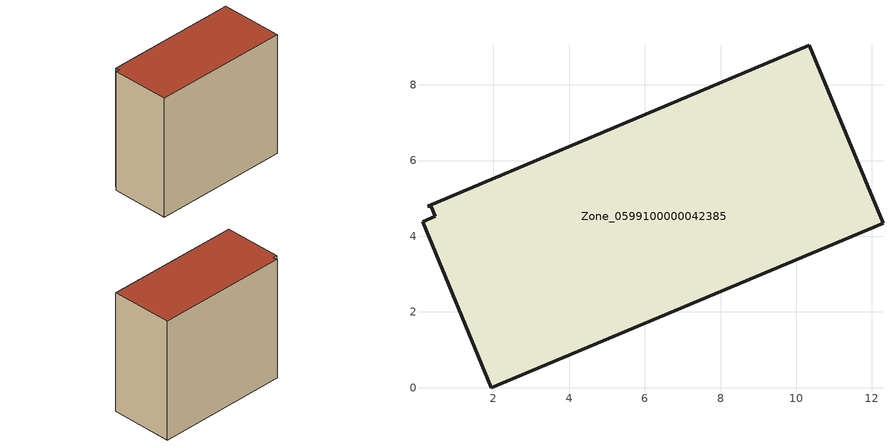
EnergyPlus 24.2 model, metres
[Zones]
Zone_0599100000042385
 floor ground (C_G): 0.13,4.38 0.47,4.52 0.36,4.78 0.26,4.8 10.34,9.04 12.29,4.34 1.94,0 z0.69
 wall outside (C_F): 1.94,0 12.29,4.34 10.34,9.04 0.26,4.8 0.36,4.78 0.47,4.52 0.13,4.38 1.94,0 z0.69:10.65
 roof outside (C_R): 0.47,4.52 0.13,4.38 1.94,0 12.29,4.34 10.34,9.04 0.26,4.8 0.36,4.78 z10.65
[BUILDING]
Pand.0599100000042385: North Axis=0; Terrain=City; Loads Convergence Tolerance Value=0.04; Temperature Convergence Tolerance Value=0.4; Solar Distribution=FullExterior; Maximum Number of Warmup Days=25; Minimum Number of Warmup Days=1
[Site:Location]
Rotterdam.The.Hague.AP_ZH_NLD Design_Conditions: Latitude=51.96; Longitude=4.45; Time Zone=1; Elevation=-4.5
[SITE:GROUNDTEMPERATURE:BUILDINGSURFACE]
18, 18, 18, 18, 18, 18, 18, 18, 18, 18, 18, 18
[MATERIAL] Thermal Absorptance=0.9; Solar Absorptance=0.7; Visible Absorptance=0.7
Name | Roughness | Thickness | Conductivity | Density | Specific Heat
G.TI.1946 | MediumSmooth | 0.15 | 1 | 540 | 1210
F.TI.1946 | Rough | 0.3 | 0.857143 | 1920 | 840
R.TI.1946 | MediumRough | 0.2 | 0.1 | 1500 | 1000
[CONSTRUCTION]
C_G: G.TI.1946
C_F: F.TI.1946
C_R: R.TI.1946
[ZONE]
Zone_0599100000042385: Type=1; Multiplier=1; Ceiling Height=Autocalculate; Volume=Autocalculate; Floor Area=autocalculate; Part of Total Floor Area=Yes
[ZONEINFILTRATION:DESIGNFLOWRATE]
Infil_Zone_0599100000042385: Zone or ZoneList or Space or SpaceList=Zone_0599100000042385; Schedule=AlwaysOn; Design Flow Rate Calculation Method=Flow/Area; Flow Rate per Floor Area=0.003; Constant Term Coefficient=1; Temperature Term Coefficient=0; Velocity Term Coefficient=0; Velocity Squared Term Coefficient=0
[HVACTEMPLATE:ZONE:IDEALLOADSAIRSYSTEM]
Zone_0599100000042385: Maximum Heating Supply Air Temperature=50; Minimum Cooling Supply Air Temperature=13; Maximum Heating Supply Air Humidity Ratio=0.0156; Minimum Cooling Supply Air Humidity Ratio=0.0077; Heating Limit=NoLimit; Cooling Limit=NoLimit; Dehumidification Control Type=ConstantSensibleHeatRatio; Cooling Sensible Heat Ratio=0.7; Dehumidification Setpoint=60; Humidification Control Type=None; Humidification Setpoint=30; Outdoor Air Method=None; Outdoor Air Flow Rate per Person=0.00944; Outdoor Air Flow Rate per Zone Floor Area=0; Outdoor Air Flow Rate per Zone=0; Demand Controlled Ventilation Type=None; Outdoor Air Economizer Type=NoEconomizer; Heat Recovery Type=None; Sensible Heat Recovery Effectiveness=0.7; Latent Heat Recovery Effectiveness=0.65
[ZONECONTROL:THERMOSTAT]
ThermostatControl_Zone_0599100000042385: Zone or ZoneList=Zone_0599100000042385; Control Type Schedule=DualSetpointControlType; Control 1=Thermostat_Zone_0599100000042385; Temperature Difference Between Cutout And Setpoint=0
[THERMOSTATSETPOINT:DUALSETPOINT]
Thermostat_Zone_0599100000042385: Heating Setpoint Temperature Schedule=HeatingSetpoint_Zone_0599100000042385; Cooling Setpoint Temperature Schedule=CoolingSetpoint_Zone_0599100000042385
[SCHEDULE:COMPACT]
HeatingSetpoint_Zone_0599100000042385: Through: 12/31, For: AllDays, Until: 24:00, 21
CoolingSetpoint_Zone_0599100000042385: Through: 12/31, For: AllDays, Until: 24:00, 24
DualSetpointControlType: Through: 12/31, For: AllDays, Until: 24:00, 4
AlwaysOn: Through: 12/31, For: AllDays, Until: 24:00, 1
